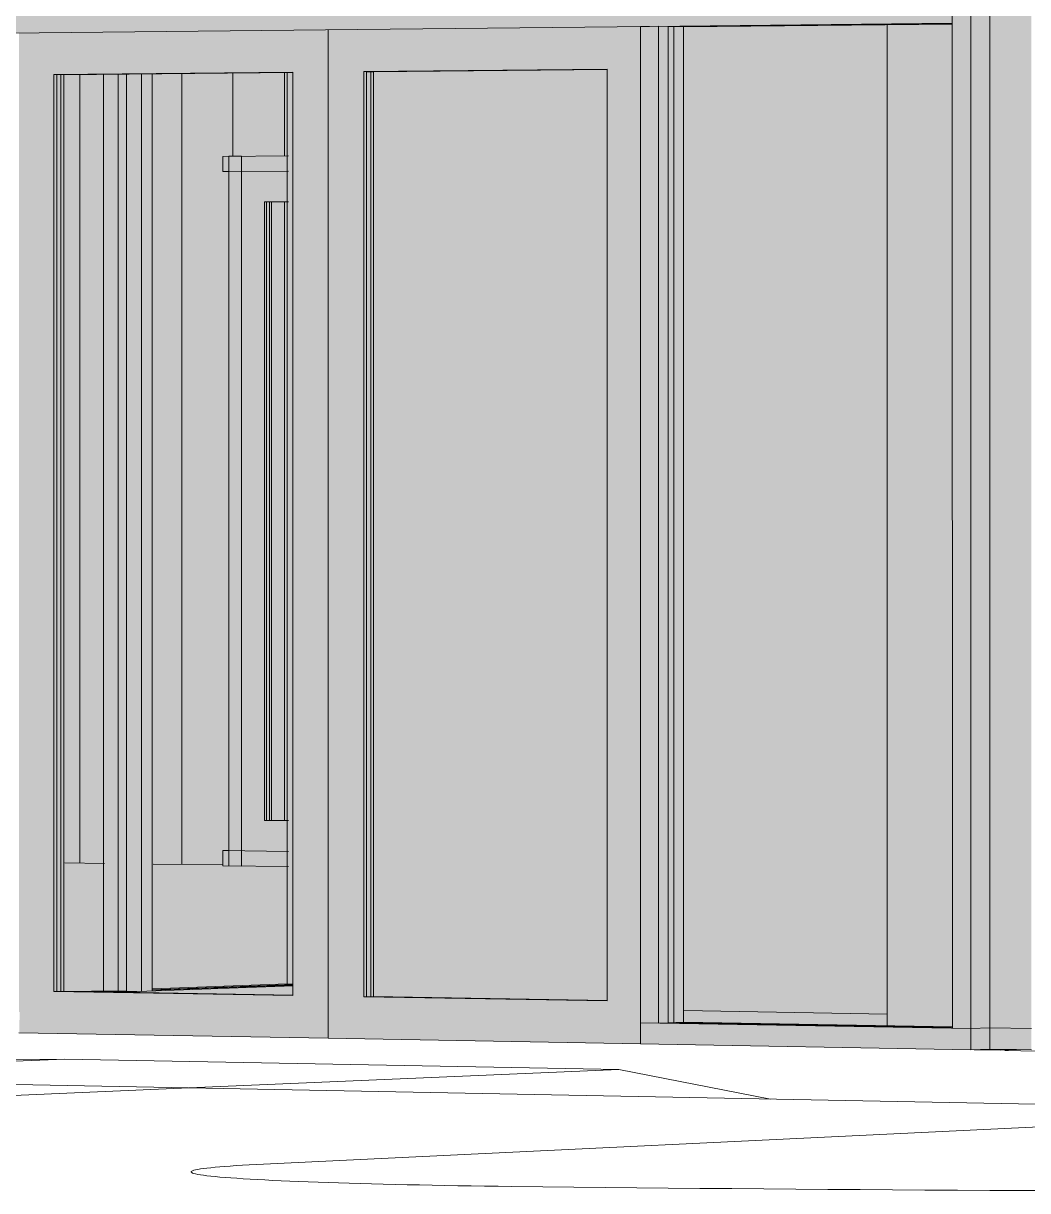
# Model space of a CAD drawing. Header units: inches. Extents: x 31155.6 to 31160.43, y 58.98 to 66.18.
# Drawn here: x 31156.1935 to 31156.244, y 59.1273 to 59.186 of the extents above; entities that cross this region are included whole.
import ezdxf

# ---------------------------------------------------------------- set-up
doc = ezdxf.new("R2010")
doc.units = ezdxf.units.IN
doc.header["$MEASUREMENT"] = 0
for name, color, linetype, lineweight in [('A-DOOR', 31, 'Continuous', 13), ('A-FLOR-OTLN', 90, 'Continuous', 9), ('A-GLAZ-CURT', 52, 'Continuous', 9), ('A-GLAZ-CWMG', 51, 'Continuous', 9), ('A-WALL-PATT', 111, 'Continuous', 13), ('C-BLDG-PADS', 91, 'Continuous', 9), ('C-TOPO', 7, 'Continuous', 9), ('Conc', 7, 'Continuous', 9), ('EOP-PR', 4, 'Continuous', 9), ('I-WALL', 2, 'Continuous', 13), ('L-SITE-WALL', 31, 'Continuous', 13), ('PAINT', 190, 'Continuous', 9), ('S-COLS', 52, 'Continuous', 9)]:
    doc.layers.add(name, color=color, linetype=linetype, lineweight=lineweight)

# ---------------------------------------------------------------- blocks, each defined once
blk = doc.blocks.new('FP_22-Looking North East')
at = {"layer": 'A-WALL-PATT', "lineweight": 9}
for p, q in [((31156.196371, 59.143759), (31156.196371, 59.183399)), ((31156.201499, 59.143692), (31156.201499, 59.183448)), ((31156.204074, 59.179275), (31156.204074, 59.183472)), ((31156.206657, 59.179294), (31156.206657, 59.183497)), ((31156.206657, 59.145899), (31156.206657, 59.176985))]:
    blk.add_line(p, q, dxfattribs=at)

msp = doc.modelspace()

# ---------------------------------------------------------------- hatches: boundary and pattern name
at = {"layer": 'A-DOOR'}
h = msp.add_hatch(color=256, dxfattribs=at)
h.paths.add_polyline_path([(31156.208865, 59.134963), (31156.208864, 59.185621), (31156.193319, 59.185453), (31156.193319, 59.136284), (31156.193357, 59.136278), (31156.193332, 59.135239), (31156.208865, 59.134963)], flags=0)
h.paths.add_polyline_path([(31156.207084, 59.137101), (31156.195072, 59.137301), (31156.195072, 59.183379), (31156.207083, 59.183493), (31156.207084, 59.145463)], flags=0)
h = msp.add_hatch(color=256, dxfattribs=at)
h.paths.add_polyline_path([(31156.224548, 59.134683), (31156.224547, 59.164639), (31156.224547, 59.185789), (31156.208864, 59.185621), (31156.208866, 59.134962), (31156.224547, 59.134683)], flags=0)
h.paths.add_polyline_path([(31156.222875, 59.136838), (31156.210649, 59.137042), (31156.210649, 59.183527), (31156.222874, 59.183644), (31156.222875, 59.144986)], flags=0)
for points in [[(31156.195072, 59.137301), (31156.195215, 59.137319), (31156.195215, 59.183376), (31156.195072, 59.183369), (31156.195072, 59.137319)], [(31156.195215, 59.137306), (31156.195573, 59.137319), (31156.195572, 59.183369), (31156.195215, 59.183369), (31156.195215, 59.137319)], [(31156.210649, 59.137042), (31156.210791, 59.13706), (31156.21079, 59.183524), (31156.210649, 59.183517), (31156.210649, 59.13706)], [(31156.210791, 59.137047), (31156.211144, 59.13706), (31156.211144, 59.183517), (31156.21079, 59.183517), (31156.210791, 59.13706)], [(31156.20686, 59.144357), (31156.20686, 59.145893), (31156.205653, 59.145907), (31156.205653, 59.176981), (31156.20686, 59.176988), (31156.20686, 59.178524), (31156.20436, 59.178507), (31156.20436, 59.144388), (31156.20686, 59.144357)], [(31156.205653, 59.145907), (31156.205757, 59.145916), (31156.205756, 59.17698), (31156.205653, 59.176976), (31156.205653, 59.145916)], [(31156.205757, 59.145909), (31156.206015, 59.145916), (31156.206015, 59.176976), (31156.205756, 59.176976), (31156.205757, 59.145916)]]:
    msp.add_hatch(color=256, dxfattribs=at).paths.add_polyline_path(points, flags=0)
at = {"layer": 'A-DOOR', "transparency": 33554496}
for points in [[(31156.207084, 59.137109), (31156.207083, 59.183489), (31156.195215, 59.183376), (31156.195215, 59.137306), (31156.207083, 59.137109)], [(31156.222875, 59.136846), (31156.22287, 59.183639), (31156.21079, 59.183524), (31156.210791, 59.137047), (31156.222874, 59.136846)], [(31156.20686, 59.145897), (31156.20686, 59.176986), (31156.205756, 59.17698), (31156.205757, 59.145909), (31156.20686, 59.145897)]]:
    msp.add_hatch(color=256, dxfattribs=at).paths.add_polyline_path(points, flags=0)
at = {"layer": 'A-GLAZ-CURT', "transparency": 33554458}
for points in [[(31156.240224, 59.135496), (31156.240223, 59.185944), (31156.225944, 59.185791), (31156.225945, 59.135742), (31156.240223, 59.135496)], [(31156.200022, 59.137375), (31156.207097, 59.137635), (31156.207096, 59.183482), (31156.200022, 59.183382), (31156.200022, 59.137676)]]:
    msp.add_hatch(color=256, dxfattribs=at).paths.add_polyline_path(points, flags=0)
h = msp.add_hatch(color=256, dxfattribs=at)
h.paths.add_polyline_path([(31156.189973, 59.137004), (31156.192305, 59.13709), (31156.192304, 59.184954), (31156.189972, 59.185008), (31156.189973, 59.137326)], flags=0)
h.paths.add_polyline_path([(31156.197506, 59.137282), (31156.198731, 59.137327), (31156.19873, 59.145458), (31156.198676, 59.145458), (31156.198676, 59.150253), (31156.19873, 59.150253), (31156.19873, 59.155048), (31156.198676, 59.155048), (31156.198676, 59.159843), (31156.19873, 59.159843), (31156.19873, 59.183402), (31156.195578, 59.183371), (31156.195579, 59.137314), (31156.196684, 59.137296)], flags=0)
at = {"layer": 'A-GLAZ-CWMG'}
for points in [[(31156.208722, 59.185625), (31156.225001, 59.185799), (31156.225001, 59.186864), (31156.208722, 59.18668), (31156.208722, 59.186212)], [(31156.225001, 59.185799), (31156.240223, 59.185962), (31156.240223, 59.187036), (31156.225001, 59.186864)], [(31156.192737, 59.185453), (31156.208722, 59.185625), (31156.208722, 59.18668), (31156.192737, 59.1865), (31156.192737, 59.186212)], [(31156.241148, 59.135451), (31156.241147, 59.186509), (31156.240223, 59.186499), (31156.240224, 59.135467)], [(31156.241148, 59.135451), (31156.242115, 59.135491), (31156.242113, 59.186484), (31156.241147, 59.186509), (31156.241148, 59.135878)], [(31156.244196, 59.135455), (31156.244195, 59.186506), (31156.242114, 59.186484), (31156.242115, 59.135491), (31156.243444, 59.135468)], [(31156.225455, 59.135722), (31156.225455, 59.185804), (31156.224547, 59.185794), (31156.224547, 59.135737)], [(31156.225455, 59.135722), (31156.225945, 59.135742), (31156.225944, 59.185791), (31156.225455, 59.185799), (31156.225455, 59.135738)], [(31156.225945, 59.135742), (31156.226714, 59.135772), (31156.226713, 59.185772), (31156.225944, 59.185791), (31156.225945, 59.14282)], [(31156.198731, 59.137327), (31156.19873, 59.183402), (31156.197564, 59.183372), (31156.197565, 59.137346)], [(31156.199473, 59.137315), (31156.199473, 59.183409), (31156.19873, 59.183372), (31156.198731, 59.137327), (31156.198863, 59.137325)], [(31156.199473, 59.137315), (31156.200022, 59.137335), (31156.200022, 59.183414), (31156.199473, 59.183382), (31156.199473, 59.145458)], [(31156.207097, 59.137681), (31156.207097, 59.183483), (31156.206805, 59.18348), (31156.206805, 59.137686), (31156.207097, 59.137681)], [(31156.203559, 59.178505), (31156.20686, 59.178527), (31156.20686, 59.179295), (31156.203559, 59.179271), (31156.203559, 59.179038)], [(31156.204508, 59.143613), (31156.204508, 59.179278), (31156.203862, 59.179274), (31156.203862, 59.143622)], [(31156.203862, 59.1785), (31156.203856, 59.178507), (31156.203559, 59.178505)], [(31156.20686, 59.143583), (31156.20686, 59.144351), (31156.203559, 59.144392), (31156.203559, 59.143626), (31156.20686, 59.143583)], [(31156.207096, 59.13712), (31156.207096, 59.137596), (31156.199748, 59.137295), (31156.199748, 59.137244), (31156.207096, 59.13712)], [(31156.199748, 59.137244), (31156.199748, 59.137325), (31156.19825, 59.13727)], [(31156.241148, 59.134376), (31156.241148, 59.135451), (31156.224547, 59.135737), (31156.224547, 59.134672), (31156.237986, 59.134433)], [(31156.241148, 59.134376), (31156.242115, 59.134418), (31156.242114, 59.135491), (31156.241148, 59.135451)], [(31156.244196, 59.134381), (31156.244196, 59.135455), (31156.242115, 59.135491), (31156.242115, 59.134418), (31156.243444, 59.134394)]]:
    msp.add_hatch(color=256, dxfattribs=at).paths.add_polyline_path(points, flags=0)
at = {"layer": 'I-WALL'}
h = msp.add_hatch(color=256, dxfattribs=at)
h.paths.add_polyline_path([(31156.251469, 59.135931), (31156.251468, 59.185652), (31156.244769, 59.185825), (31156.24477, 59.136044), (31156.251468, 59.135931)], flags=0)
h.paths.add_polyline_path([(31156.254072, 59.135981), (31156.261077, 59.136284), (31156.261076, 59.185404), (31156.25407, 59.185585), (31156.254072, 59.13625)], flags=0)
h.paths.add_polyline_path([(31156.236967, 59.136175), (31156.236943, 59.185887), (31156.226731, 59.185773), (31156.226732, 59.136348), (31156.236966, 59.136175)], flags=0)
h.paths.add_polyline_path([(31156.26365, 59.136381), (31156.270087, 59.13665), (31156.270085, 59.185228), (31156.266714, 59.185302), (31156.266683, 59.185259), (31156.263648, 59.185337), (31156.26365, 59.136641)], flags=0)
msp.add_hatch(color=256, dxfattribs=at).paths.add_polyline_path([(31156.222893, 59.136857), (31156.222879, 59.183633), (31156.211158, 59.183521), (31156.211159, 59.137052), (31156.222892, 59.136857)], flags=0)
at = {"layer": 'S-COLS'}
h = msp.add_hatch(color=256, dxfattribs=at)
h.paths.add_polyline_path([(31156.240226, 59.135539), (31156.240225, 59.185917), (31156.236946, 59.185882), (31156.236947, 59.135596), (31156.240225, 59.135539)], flags=0)
h.paths.add_polyline_path([(31156.236946, 59.187), (31156.240225, 59.187037), (31156.240225, 59.21047), (31156.239774, 59.210496), (31156.23951, 59.210776), (31156.23951, 59.210954), (31156.236946, 59.210891), (31156.236946, 59.187024)], flags=0)

# ---------------------------------------------------------------- linework, layer by layer
at = {"layer": 'A-DOOR'}
for p, q in [((31156.208864, 59.185621), (31156.208865, 59.13496)), ((31156.208865, 59.13496), (31156.208864, 59.185621)), ((31156.195072, 59.183379), (31156.207083, 59.183493)), ((31156.195072, 59.183379), (31156.195072, 59.137301)), ((31156.195215, 59.183376), (31156.195072, 59.183379)), ((31156.195215, 59.183376), (31156.19543, 59.183372)), ((31156.195215, 59.137306), (31156.195215, 59.183376)), ((31156.195572, 59.183369), (31156.195215, 59.183376)), ((31156.19543, 59.183372), (31156.207084, 59.183482)), ((31156.19543, 59.137314), (31156.19543, 59.183372)), ((31156.207084, 59.183478), (31156.195572, 59.183369)), ((31156.195572, 59.183369), (31156.195573, 59.137319)), ((31156.207084, 59.137101), (31156.207083, 59.183493)), ((31156.210649, 59.183527), (31156.222874, 59.183644)), ((31156.21079, 59.183524), (31156.210649, 59.183527)), ((31156.210649, 59.183527), (31156.210649, 59.137042)), ((31156.210791, 59.137047), (31156.21079, 59.183524)), ((31156.21079, 59.183524), (31156.211002, 59.18352)), ((31156.211144, 59.183517), (31156.21079, 59.183524)), ((31156.211002, 59.18352), (31156.222875, 59.183632)), ((31156.211003, 59.137055), (31156.211002, 59.18352)), ((31156.222875, 59.183628), (31156.211144, 59.183517)), ((31156.211144, 59.183517), (31156.211144, 59.13706)), ((31156.222875, 59.136838), (31156.222874, 59.183644)), ((31156.205653, 59.176981), (31156.20686, 59.176988)), ((31156.205653, 59.145907), (31156.205653, 59.176981)), ((31156.205756, 59.17698), (31156.205653, 59.176981)), ((31156.205756, 59.17698), (31156.205757, 59.145909)), ((31156.205756, 59.17698), (31156.205911, 59.176978)), ((31156.206015, 59.176976), (31156.205756, 59.17698)), ((31156.205911, 59.176978), (31156.20686, 59.176983)), ((31156.205911, 59.176978), (31156.205912, 59.145914)), ((31156.20686, 59.176981), (31156.206015, 59.176976)), ((31156.206015, 59.145916), (31156.206015, 59.176976)), ((31156.205757, 59.145909), (31156.205653, 59.145907)), ((31156.20686, 59.145893), (31156.205653, 59.145907)), ((31156.206015, 59.145916), (31156.205757, 59.145909)), ((31156.205912, 59.145914), (31156.205757, 59.145909)), ((31156.205912, 59.145914), (31156.20686, 59.145902)), ((31156.20686, 59.145906), (31156.206015, 59.145916)), ((31156.195215, 59.137306), (31156.195072, 59.137301)), ((31156.195072, 59.137301), (31156.207084, 59.137101)), ((31156.195573, 59.137319), (31156.195215, 59.137306)), ((31156.19543, 59.137314), (31156.195215, 59.137306)), ((31156.207084, 59.137109), (31156.195215, 59.137306)), ((31156.207084, 59.13712), (31156.19543, 59.137314)), ((31156.195573, 59.137319), (31156.207084, 59.137128)), ((31156.210791, 59.137047), (31156.210649, 59.137042)), ((31156.210649, 59.137042), (31156.222875, 59.136838)), ((31156.211144, 59.13706), (31156.210791, 59.137047)), ((31156.210791, 59.137047), (31156.211003, 59.137055)), ((31156.222875, 59.136846), (31156.210791, 59.137047)), ((31156.222875, 59.136857), (31156.211003, 59.137055)), ((31156.211144, 59.13706), (31156.222875, 59.136865)), ((31156.208865, 59.13496), (31156.193319, 59.135238)), ((31156.224548, 59.134681), (31156.208865, 59.13496))]:
    msp.add_line(p, q, dxfattribs=at)
at = {"layer": 'A-FLOR-OTLN'}
for p, q in [((31156.195619, 59.133915), (31156.146208, 59.133541)), ((31156.195619, 59.133915), (31156.173594, 59.133012)), ((31156.22347, 59.133398), (31156.195619, 59.133915)), ((31156.22347, 59.133398), (31156.201868, 59.132466)), ((31156.22347, 59.133398), (31156.231078, 59.131902))]:
    msp.add_line(p, q, dxfattribs=at)
at = {"layer": 'A-GLAZ-CURT'}
for p, q in [((31156.240223, 59.185944), (31156.225944, 59.185791)), ((31156.225944, 59.185791), (31156.225945, 59.135742)), ((31156.226224, 59.185784), (31156.225944, 59.185791)), ((31156.226224, 59.185784), (31156.240223, 59.185934)), ((31156.226225, 59.135753), (31156.226224, 59.185784)), ((31156.198306, 59.183398), (31156.198306, 59.137334)), ((31156.198731, 59.137327), (31156.19873, 59.183402)), ((31156.207097, 59.137658), (31156.200022, 59.137397)), ((31156.200022, 59.137375), (31156.207097, 59.137635)), ((31156.198306, 59.137334), (31156.197082, 59.137289)), ((31156.197506, 59.137282), (31156.198731, 59.137327)), ((31156.198306, 59.137334), (31156.198731, 59.137327)), ((31156.225945, 59.135742), (31156.226225, 59.135753)), ((31156.225945, 59.135742), (31156.240224, 59.135496)), ((31156.240224, 59.135512), (31156.226225, 59.135753))]:
    msp.add_line(p, q, dxfattribs=at)
at = {"layer": 'A-GLAZ-CWMG'}
for p, q in [((31156.240223, 59.186499), (31156.240224, 59.135467)), ((31156.241148, 59.135451), (31156.241147, 59.186509)), ((31156.242115, 59.135491), (31156.242114, 59.186484)), ((31156.192737, 59.185453), (31156.208722, 59.185625)), ((31156.208722, 59.185625), (31156.225001, 59.185799)), ((31156.224547, 59.185794), (31156.225455, 59.185804)), ((31156.224547, 59.185794), (31156.224547, 59.135737)), ((31156.225001, 59.185799), (31156.240223, 59.185962)), ((31156.225455, 59.185804), (31156.225944, 59.185791)), ((31156.225455, 59.135722), (31156.225455, 59.185804)), ((31156.225944, 59.185791), (31156.226713, 59.185772)), ((31156.226713, 59.185772), (31156.240224, 59.185917)), ((31156.226713, 59.185772), (31156.226714, 59.135772)), ((31156.197564, 59.183391), (31156.197565, 59.137346)), ((31156.199473, 59.183409), (31156.199473, 59.137315)), ((31156.200022, 59.137335), (31156.200022, 59.183414)), ((31156.206805, 59.18348), (31156.206805, 59.137686)), ((31156.20686, 59.179295), (31156.203559, 59.179271)), ((31156.203559, 59.178505), (31156.203559, 59.179271)), ((31156.203862, 59.179274), (31156.204508, 59.179278)), ((31156.203862, 59.179274), (31156.203862, 59.143622)), ((31156.204508, 59.179278), (31156.204508, 59.143613)), ((31156.20686, 59.178527), (31156.203559, 59.178505)), ((31156.203862, 59.1785), (31156.203559, 59.178505)), ((31156.203559, 59.144392), (31156.203862, 59.144401)), ((31156.203559, 59.143626), (31156.203559, 59.144392)), ((31156.203559, 59.144392), (31156.20686, 59.144351)), ((31156.203559, 59.143626), (31156.20686, 59.143583)), ((31156.204508, 59.143613), (31156.203862, 59.143622)), ((31156.207096, 59.137596), (31156.199748, 59.137325)), ((31156.206805, 59.137686), (31156.200023, 59.137437)), ((31156.207097, 59.137681), (31156.206805, 59.137686)), ((31156.197565, 59.137346), (31156.19634, 59.137301)), ((31156.198731, 59.137327), (31156.197565, 59.137346)), ((31156.199748, 59.137325), (31156.19825, 59.13727)), ((31156.199473, 59.137315), (31156.198731, 59.137327)), ((31156.200022, 59.137335), (31156.199473, 59.137315)), ((31156.224547, 59.134672), (31156.224547, 59.135737)), ((31156.241148, 59.135451), (31156.224547, 59.135737)), ((31156.225455, 59.135722), (31156.224547, 59.135737)), ((31156.225945, 59.135742), (31156.225455, 59.135722)), ((31156.226714, 59.135772), (31156.225945, 59.135742)), ((31156.240225, 59.13554), (31156.226714, 59.135772)), ((31156.241148, 59.135451), (31156.240224, 59.135467)), ((31156.242115, 59.135491), (31156.241148, 59.135451)), ((31156.242115, 59.135491), (31156.241148, 59.135451)), ((31156.241148, 59.135451), (31156.241148, 59.134376)), ((31156.244196, 59.135455), (31156.242115, 59.135491)), ((31156.244196, 59.135455), (31156.242115, 59.135491)), ((31156.242115, 59.135491), (31156.242115, 59.134418)), ((31156.224547, 59.134672), (31156.241148, 59.134376)), ((31156.241148, 59.134376), (31156.242115, 59.134418)), ((31156.242115, 59.134418), (31156.243443, 59.134394)), ((31156.243444, 59.134394), (31156.244196, 59.134381))]:
    msp.add_line(p, q, dxfattribs=at)
at = {"layer": 'C-BLDG-PADS'}
for p, q in [((31156.241321, 59.134384), (31156.24265, 59.13436)), ((31156.24265, 59.13436), (31156.243444, 59.134394))]:
    msp.add_line(p, q, dxfattribs=at)
at = {"layer": 'C-TOPO'}
for p, q in [((31156.24265, 59.13436), (31156.24132, 59.134384)), ((31156.24132, 59.134384), (31156.24265, 59.13436)), ((31156.24265, 59.13436), (31156.243443, 59.134394)), ((31156.24265, 59.13436), (31156.243443, 59.134394))]:
    msp.add_line(p, q, dxfattribs=at)
at = {"layer": 'Conc'}
for p, q in [((31156.26127, 59.131319), (31155.599173, 59.144107)), ((31156.24286, 59.134337), (31156.286811, 59.133553))]:
    msp.add_line(p, q, dxfattribs=at)
at = {"layer": 'EOP-PR'}
msp.add_line((31156.205606, 59.128636), (31156.26127, 59.131319), dxfattribs=at)
for points in [[(31156.205606, 59.128636, 0), (31156.205236, 59.128617, 0), (31156.204883, 59.128598, 0), (31156.204549, 59.128579, 0), (31156.204235, 59.128559, 0), (31156.203939, 59.128539, 0), (31156.203664, 59.128519, 0), (31156.203408, 59.128499, 0), (31156.203173, 59.128478, 0), (31156.202958, 59.128456, 0), (31156.202763, 59.128435, 0), (31156.20259, 59.128413, 0), (31156.202438, 59.128392, 0), (31156.202307, 59.128369, 0), (31156.202198, 59.128347, 0), (31156.20211, 59.128325, 0), (31156.202044, 59.128302, 0), (31156.202, 59.12828, 0), (31156.201978, 59.128257, 0), (31156.201977, 59.128234, 0), (31156.201999, 59.128212, 0), (31156.202043, 59.128189, 0), (31156.202109, 59.128166, 0), (31156.202197, 59.128143, 0), (31156.202307, 59.12812, 0), (31156.202439, 59.128098, 0), (31156.202592, 59.128075, 0), (31156.202767, 59.128053, 0), (31156.202964, 59.12803, 0), (31156.203183, 59.128008, 0), (31156.203422, 59.127986, 0), (31156.203683, 59.127964, 0), (31156.203964, 59.127943, 0), (31156.204266, 59.127922, 0), (31156.204588, 59.1279, 0), (31156.204931, 59.12788, 0), (31156.205293, 59.127859, 0), (31156.205675, 59.127839, 0), (31156.206075, 59.127819, 0), (31156.206494, 59.1278, 0), (31156.206932, 59.127781, 0), (31156.207388, 59.127762, 0), (31156.207861, 59.127744, 0), (31156.208351, 59.127726, 0), (31156.208858, 59.127709, 0), (31156.20938, 59.127692, 0), (31156.209919, 59.127676, 0), (31156.210472, 59.12766, 0), (31156.21104, 59.127644, 0), (31156.211622, 59.12763, 0), (31156.212218, 59.127615, 0), (31156.212826, 59.127602, 0), (31156.213447, 59.127589, 0), (31156.214079, 59.127576, 0), (31156.214723, 59.127565, 0), (31156.215376, 59.127553, 0), (31156.21604, 59.127543, 0), (31156.216712, 59.127533, 0), (31156.217393, 59.127524, 0), (31156.218082, 59.127515, 0)], [(31156.218082, 59.127515, 0), (31156.21964, 59.127497, 0), (31156.221206, 59.12748, 0), (31156.22278, 59.127463, 0), (31156.224361, 59.127447, 0), (31156.225948, 59.127432, 0), (31156.227542, 59.127417, 0), (31156.229142, 59.127403, 0), (31156.230748, 59.12739, 0), (31156.232359, 59.127377, 0), (31156.233974, 59.127365, 0), (31156.235594, 59.127354, 0), (31156.237218, 59.127344, 0), (31156.238846, 59.127334, 0), (31156.240477, 59.127325, 0), (31156.242111, 59.127317, 0), (31156.243747, 59.12731, 0), (31156.245385, 59.127303, 0)]]:
    msp.add_polyline3d(points, dxfattribs=at)
at = {"layer": 'I-WALL'}
msp.add_line((31156.226732, 59.136348), (31156.236967, 59.136175), dxfattribs=at)
at = {"layer": 'L-SITE-WALL'}
for p, q in [((31156.195625, 59.143769), (31156.197612, 59.143743)), ((31156.200072, 59.143711), (31156.20356, 59.143666))]:
    msp.add_line(p, q, dxfattribs=at)
at = {"layer": 'PAINT'}
msp.add_line((31156.129124, 59.129328), (31156.201869, 59.132466), dxfattribs=at)
at = {"layer": 'S-COLS'}
msp.add_line((31156.236946, 59.185882), (31156.236947, 59.135596), dxfattribs=at)

# ---------------------------------------------------------------- block references
at = {"layer": 'L-SITE-WALL', "lineweight": 9}
msp.add_blockref('FP_22-Looking North East', (0, 0), dxfattribs=at)

doc.saveas('drawing.dxf')
